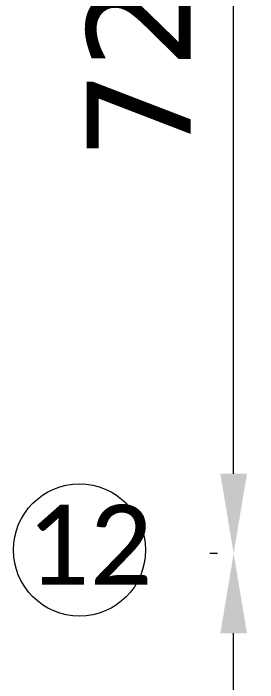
# Model space of a CAD drawing. Header units: millimetres. Extents: x 26027 to 581921, y 7230 to 233891.
# Drawn here: x 448286 to 449815, y 148737 to 152929 of the extents above; entities that cross this region are included whole.
import ezdxf

# ---------------------------------------------------------------- set-up
doc = ezdxf.new("R2010")
doc.units = ezdxf.units.MM
doc.header["$LTSCALE"] = 5
for name, color, linetype, lineweight in [('AxisBalloons_2', 7, 'Continuous', 0), ('Dims', 6, 'Continuous', 5), ('Text', 9, 'Continuous', 5)]:
    doc.layers.add(name, color=color, linetype=linetype, lineweight=lineweight)
doc.styles.add('Dimension', font='verdana.ttf')
doc.styles.get("Standard").update_dxf_attribs({"font": 'calibri.ttf'})
doc.dimstyles.new('D500', dxfattribs={"dimtxt": 650, "dimasz": 500, "dimexe": 150, "dimexo": 100, "dimgap": 250, "dimtad": 1, "dimdec": 0, "dimtxsty": 'Dimension', "dimcen": 100, "dimdle": 150, "dimclrd": 250, "dimclre": 250, "dimclrt": 7, "dimadec": 0, "dimazin": 0, "dimtfac": 1, "dimtdec": 0, "dimtmove": 0, "dimatfit": 3, "dimfxl": 1, "dimlwd": 5, "dimlwe": 5, "dimarcsym": 0})

# ---------------------------------------------------------------- blocks, each defined once
blk = doc.blocks.new('*D500')
at = {"layer": 'DEFPOINTS', "color": 0, "transparency": 16777216}
for p in [(449664.7, 149545.3), (449664.7, 149545.3), (449664.7, 142345.3)]:
    blk.add_point(p, dxfattribs=at)
at = {"layer": 'Dims', "color": 250, "linetype": 'Continuous', "lineweight": 5, "transparency": 16777216}
for p, q in [((449564.7, 149545.3), (449514.7, 149545.3)), ((449664.7, 142845.3), (449664.7, 149045.3)), ((449564.7, 142345.3), (449514.7, 142345.3))]:
    blk.add_line(p, q, dxfattribs=at)
at = {"layer": 'Dims', "color": 250, "transparency": 16777216}
for points in [[(449581.4, 149045.3), (449748.1, 149045.3), (449664.7, 149545.3)], [(449581.4, 142845.3), (449748.1, 142845.3), (449664.7, 142345.3)]]:
    blk.add_solid(points, dxfattribs=at)
at = {"layer": 'Dims', "color": 7, "lineweight": 0, "transparency": 16777216, "insert": (449076.2, 145945.3), "char_height": 650, "attachment_point": 5, "rotation": 90, "style": 'Dimension'}
blk.add_mtext('7200', dxfattribs=at)
blk = doc.blocks.new('*D501')
at = {"layer": 'DEFPOINTS', "color": 0, "transparency": 16777216}
for p in [(449399.7, 156745.3, 0), (449664.7, 156745.3), (449664.7, 149545.3, 0)]:
    blk.add_point(p, dxfattribs=at)
at = {"layer": 'Dims', "color": 250, "linetype": 'Continuous', "lineweight": 5, "transparency": 16777216}
for p, q in [((449499.7, 156745.3), (449814.7, 156745.3)), ((449664.7, 150045.3), (449664.7, 156245.3)), ((449564.7, 149545.3), (449514.7, 149545.3))]:
    blk.add_line(p, q, dxfattribs=at)
at = {"layer": 'Dims', "color": 250, "transparency": 16777216}
for points in [[(449581.4, 156245.3), (449748.1, 156245.3), (449664.7, 156745.3)], [(449581.4, 150045.3), (449748.1, 150045.3), (449664.7, 149545.3)]]:
    blk.add_solid(points, dxfattribs=at)
at = {"layer": 'Dims', "color": 7, "lineweight": 0, "transparency": 16777216, "insert": (449076.2, 153145.3), "char_height": 650, "attachment_point": 5, "rotation": 90, "style": 'Dimension'}
blk.add_mtext('7200', dxfattribs=at)

msp = doc.modelspace()

# ---------------------------------------------------------------- linework, layer by layer
at = {"layer": 'AxisBalloons_2', "color": 1}
msp.add_circle((448700, 149567.4, 2.4), 413.9, dxfattribs=at)

# ---------------------------------------------------------------- texts
at = {"layer": 'Text', "insert": (448367.1, 149850.2, 2.4), "char_height": 500, "attachment_point": 1}
msp.add_mtext_dynamic_manual_height_columns('12', width=1.122, gutter_width=1, heights=[0], dxfattribs=at)

# ---------------------------------------------------------------- dimensions: what is measured, and where the dimension line sits
at = {"layer": 'Dims', "lineweight": 0}
for base, p1, p2, picture, middle in [((449664.7, 156745.3, 2.4), (449664.7, 149545.3, 2.4), (449399.7, 156745.3, 2.4), '*D501', (449076.2, 153145.3, 2.4)), ((449664.7, 149545.3, 2.4), (449664.7, 142345.3, 2.4), (449664.7, 149545.3, 2.4), '*D500', (449076.2, 145945.3, 2.4))]:
    dim = msp.add_linear_dim(base=base, p1=p1, p2=p2, angle=90, dimstyle='D500', dxfattribs=at)
    dim.commit()
    dim.dimension.update_dxf_attribs({"geometry": picture, "text_midpoint": middle})

doc.saveas('drawing.dxf')
